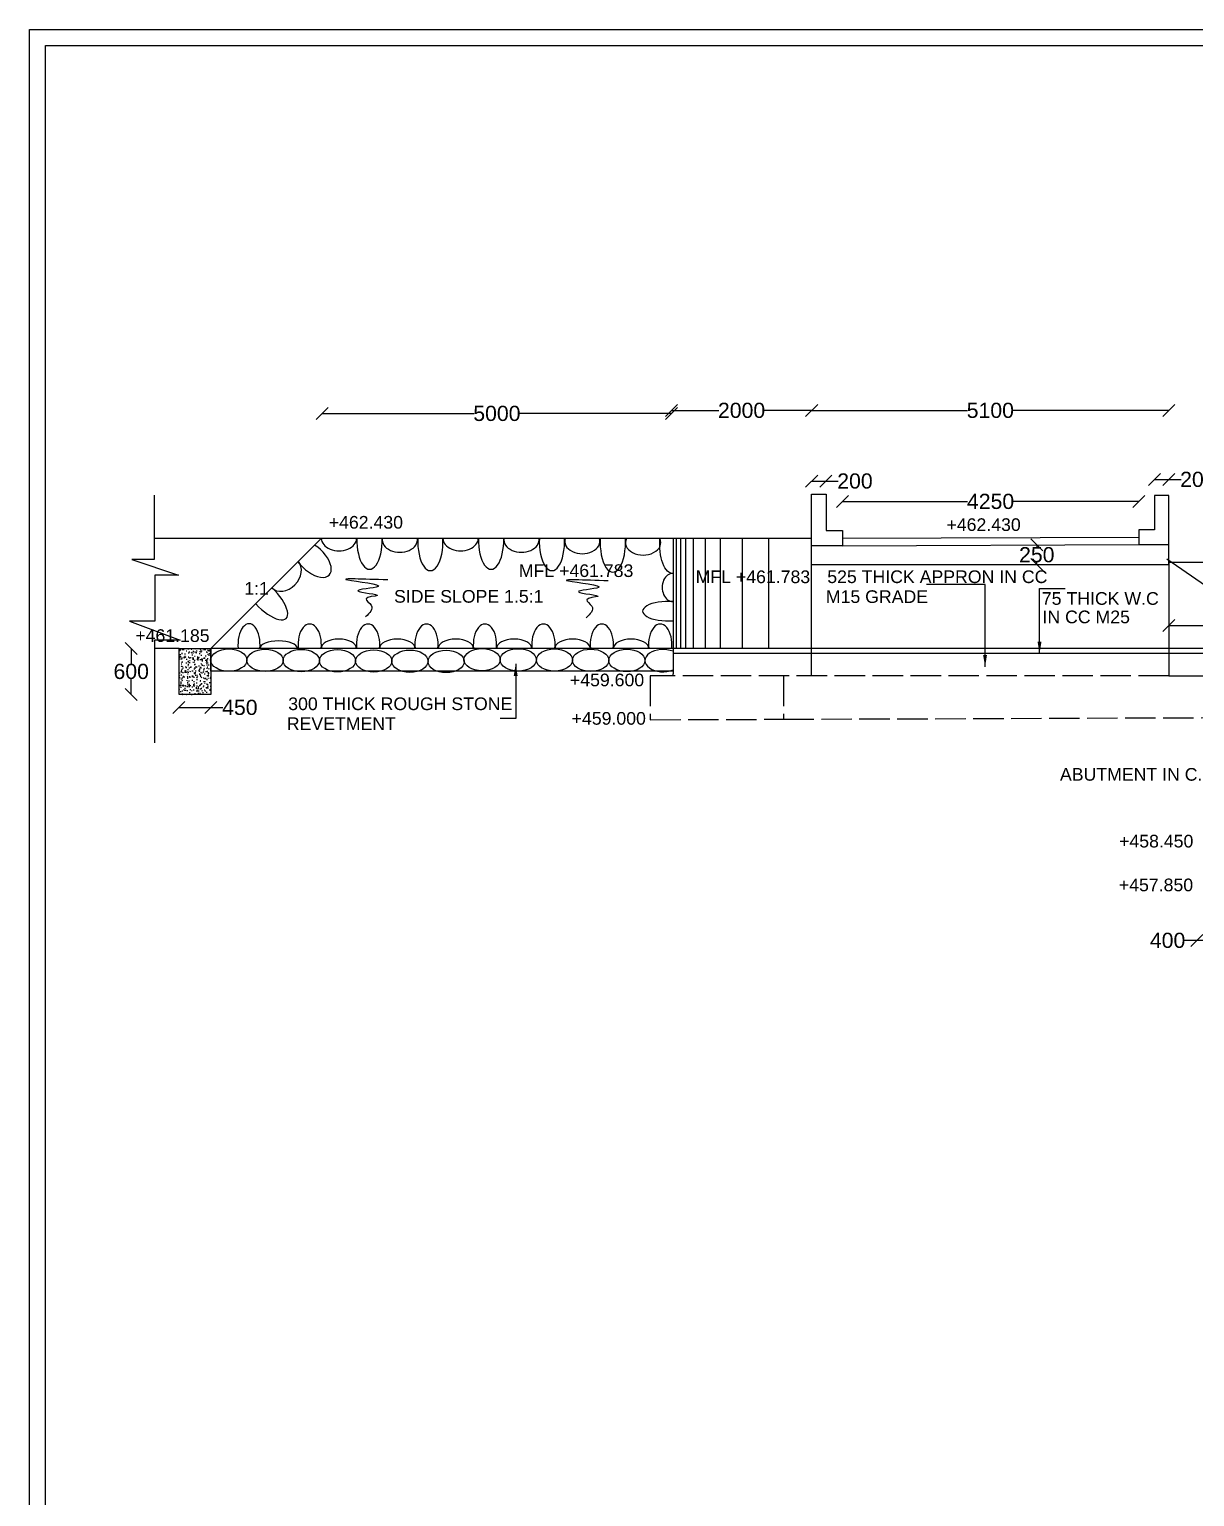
# Model space of a CAD drawing. Header units: millimetres. Extents: x 5124 to 6568637, y 2311 to 91879094.
# Drawn here: x 3419340 to 3428544, y 45949645 to 45961234 of the extents above; entities that cross this region are included whole.
import ezdxf

# ---------------------------------------------------------------- set-up
doc = ezdxf.new("R2010")
doc.units = ezdxf.units.MM
doc.header["$MEASUREMENT"] = 0
doc.linetypes.add('ACAD_ISO02W100', pattern=[15, 12, -3])
for name, color, linetype in [('DIMENSION', 7, 'Continuous'), ('DRAWING', 7, 'Continuous'), ('TEXT', 7, 'Continuous')]:
    doc.layers.add(name, color=color, linetype=linetype)
doc.styles.get("Standard").update_dxf_attribs({"font": 'arial.ttf', "height": 120})
doc.dimstyles.get("Standard").update_dxf_attribs({"dimtxt": 200, "dimasz": 110, "dimexe": 0.18, "dimexo": 0.0625, "dimgap": 0.09, "dimtad": 0, "dimtih": 1, "dimtoh": 1, "dimdec": 0, "dimzin": 0, "dimdsep": 46, "dimtxsty": 'Standard', "dimblk": 'OBLIQUE', "dimcen": 0.09, "dimse1": 1, "dimse2": 1, "dimadec": 0, "dimazin": 0, "dimtfac": 1, "dimtdec": 0, "dimtofl": 0, "dimtmove": 0, "dimatfit": 3, "dimfxl": 1, "dimtolj": 1, "dimtzin": 0, "dimarcsym": 0})

# ---------------------------------------------------------------- blocks, each defined once
blk = doc.blocks.new('_Oblique')
at = {"color": 0, "linetype": 'ByBlock', "lineweight": -2}
blk.add_line((-0.5, -0.5), (0.5, 0.5), dxfattribs=at)
blk = doc.blocks.new('*D50')
at = {"layer": 'Defpoints', "color": 0}
for p in [(3421654, 45958222), (3424412, 45958212), (3424412, 45958200)]:
    blk.add_point(p, dxfattribs=at)
at = {"layer": 'DIMENSION', "color": 0, "lineweight": -2}
for p, q in [((3421654, 45958200), (3422854, 45958200)), ((3424412, 45958200), (3423212, 45958200))]:
    blk.add_line(p, q, dxfattribs=at)
at = {"layer": 'DIMENSION', "color": 0, "lineweight": -2, "xscale": 95, "yscale": 95, "zscale": 95, "rotation": 180}
blk.add_blockref('_Oblique', (3421654, 45958200), dxfattribs=at)
at = {"layer": 'DIMENSION', "color": 0, "lineweight": -2, "xscale": 95, "yscale": 95, "zscale": 95}
blk.add_blockref('_Oblique', (3424412, 45958200), dxfattribs=at)
at = {"layer": 'DIMENSION', "color": 0, "insert": (3423033, 45958200), "char_height": 120, "attachment_point": 5}
blk.add_mtext('\\A1;5000', dxfattribs=at)
blk = doc.blocks.new('*D51')
at = {"layer": 'Defpoints', "color": 0}
for p in [(3424412, 45958199.5), (3425519, 45958224), (3425519, 45957563.5)]:
    blk.add_point(p, dxfattribs=at)
at = {"layer": 'DIMENSION', "color": 0, "lineweight": -2}
for p, q in [((3424412, 45958224), (3424785.41, 45958224)), ((3425519, 45958224), (3425145.59, 45958224))]:
    blk.add_line(p, q, dxfattribs=at)
at = {"layer": 'DIMENSION', "color": 0, "lineweight": -2, "xscale": 95, "yscale": 95, "zscale": 95, "rotation": 180}
blk.add_blockref('_Oblique', (3424412, 45958224), dxfattribs=at)
at = {"layer": 'DIMENSION', "color": 0, "lineweight": -2, "xscale": 95, "yscale": 95, "zscale": 95}
blk.add_blockref('_Oblique', (3425519, 45958224), dxfattribs=at)
at = {"layer": 'DIMENSION', "color": 0, "insert": (3424965.5, 45958224), "char_height": 120, "attachment_point": 5}
blk.add_mtext('\\A1;2000', dxfattribs=at)
blk = doc.blocks.new('*D52')
at = {"layer": 'Defpoints', "color": 0}
for p in [(3425632, 45957666), (3425519, 45957564), (3425632, 45957564)]:
    blk.add_point(p, dxfattribs=at)
at = {"layer": 'DIMENSION', "color": 0, "lineweight": -2}
for p, q in [((3425519, 45957666), (3425632, 45957666)), ((3425632, 45957666), (3425728, 45957666))]:
    blk.add_line(p, q, dxfattribs=at)
at = {"layer": 'DIMENSION', "color": 0, "lineweight": -2, "xscale": 95, "yscale": 95, "zscale": 95, "rotation": 180}
blk.add_blockref('_Oblique', (3425519, 45957666), dxfattribs=at)
at = {"layer": 'DIMENSION', "color": 0, "lineweight": -2, "xscale": 95, "yscale": 95, "zscale": 95}
blk.add_blockref('_Oblique', (3425632, 45957666), dxfattribs=at)
at = {"layer": 'DIMENSION', "color": 0, "insert": (3425861, 45957666), "char_height": 120, "attachment_point": 5}
blk.add_mtext('\\A1;200', dxfattribs=at)
blk = doc.blocks.new('*D53')
at = {"layer": 'Defpoints', "color": 0}
for p in [(3425519, 45958224), (3428340, 45958224), (3428340, 45957552)]:
    blk.add_point(p, dxfattribs=at)
at = {"layer": 'DIMENSION', "color": 0, "lineweight": -2}
for p, q in [((3425519, 45958224), (3426751, 45958224)), ((3428340, 45958224), (3427109, 45958224))]:
    blk.add_line(p, q, dxfattribs=at)
at = {"layer": 'DIMENSION', "color": 0, "lineweight": -2, "xscale": 95, "yscale": 95, "zscale": 95, "rotation": 180}
blk.add_blockref('_Oblique', (3425519, 45958224), dxfattribs=at)
at = {"layer": 'DIMENSION', "color": 0, "lineweight": -2, "xscale": 95, "yscale": 95, "zscale": 95}
blk.add_blockref('_Oblique', (3428340, 45958224), dxfattribs=at)
at = {"layer": 'DIMENSION', "color": 0, "insert": (3426930, 45958224), "char_height": 120, "attachment_point": 5}
blk.add_mtext('\\A1;5100', dxfattribs=at)
blk = doc.blocks.new('*D54')
at = {"layer": 'Defpoints', "color": 0}
for p in [(3428104, 45957505), (3425762, 45957276), (3428104, 45957280)]:
    blk.add_point(p, dxfattribs=at)
at = {"layer": 'DIMENSION', "color": 0, "lineweight": -2}
for p, q in [((3425762, 45957505), (3426751, 45957505)), ((3428104, 45957505), (3427114, 45957505))]:
    blk.add_line(p, q, dxfattribs=at)
at = {"layer": 'DIMENSION', "color": 0, "lineweight": -2, "xscale": 95, "yscale": 95, "zscale": 95, "rotation": 180}
blk.add_blockref('_Oblique', (3425762, 45957505), dxfattribs=at)
at = {"layer": 'DIMENSION', "color": 0, "lineweight": -2, "xscale": 95, "yscale": 95, "zscale": 95}
blk.add_blockref('_Oblique', (3428104, 45957505), dxfattribs=at)
at = {"layer": 'DIMENSION', "color": 0, "insert": (3426932, 45957505), "char_height": 120, "attachment_point": 5}
blk.add_mtext('\\A1;4250', dxfattribs=at)
blk = doc.blocks.new('*D55')
at = {"layer": 'Defpoints', "color": 0}
for p in [(3428340, 45957679), (3428227, 45957552), (3428340, 45957552)]:
    blk.add_point(p, dxfattribs=at)
at = {"layer": 'DIMENSION', "color": 0, "lineweight": -2}
for p, q in [((3428227, 45957679), (3428340, 45957679)), ((3428340, 45957679), (3428436, 45957679))]:
    blk.add_line(p, q, dxfattribs=at)
at = {"layer": 'DIMENSION', "color": 0, "lineweight": -2, "xscale": 95, "yscale": 95, "zscale": 95, "rotation": 180}
blk.add_blockref('_Oblique', (3428227, 45957679), dxfattribs=at)
at = {"layer": 'DIMENSION', "color": 0, "lineweight": -2, "xscale": 95, "yscale": 95, "zscale": 95}
blk.add_blockref('_Oblique', (3428340, 45957679), dxfattribs=at)
at = {"layer": 'DIMENSION', "color": 0, "insert": (3428569, 45957679), "char_height": 120, "attachment_point": 5}
blk.add_mtext('\\A1;200', dxfattribs=at)
blk = doc.blocks.new('*D56')
at = {"layer": 'Defpoints', "color": 0}
for p in [(3427297, 45957162), (3427297, 45957162), (3427298, 45957006)]:
    blk.add_point(p, dxfattribs=at)
at = {"layer": 'DIMENSION', "color": 0, "lineweight": -2}
for p, q in [((3427297, 45957162), (3427297, 45957145)), ((3427297, 45957006), (3427297, 45957023))]:
    blk.add_line(p, q, dxfattribs=at)
at = {"layer": 'DIMENSION', "color": 0, "lineweight": -2, "xscale": 95, "yscale": 95, "zscale": 95}
for p, rotation in [((3427297, 45957162), 90), ((3427297, 45957006), 270)]:
    blk.add_blockref('_Oblique', p, dxfattribs=dict(at, rotation=rotation))
at = {"layer": 'DIMENSION', "color": 0, "insert": (3427297, 45957084), "char_height": 120, "attachment_point": 5}
blk.add_mtext('\\A1;250', dxfattribs=at)
blk = doc.blocks.new('*D57')
at = {"layer": 'Defpoints', "color": 0}
for p in [(3428340, 45956526), (3428340, 45956304), (3429560, 45956304)]:
    blk.add_point(p, dxfattribs=at)
at = {"layer": 'DIMENSION', "color": 0, "lineweight": -2}
for p, q in [((3428340, 45956526), (3428770, 45956526)), ((3429560, 45956526), (3429131, 45956526))]:
    blk.add_line(p, q, dxfattribs=at)
at = {"layer": 'DIMENSION', "color": 0, "lineweight": -2, "xscale": 95, "yscale": 95, "zscale": 95, "rotation": 180}
blk.add_blockref('_Oblique', (3428340, 45956526), dxfattribs=at)
at = {"layer": 'DIMENSION', "color": 0, "lineweight": -2, "xscale": 95, "yscale": 95, "zscale": 95}
blk.add_blockref('_Oblique', (3429560, 45956526), dxfattribs=at)
at = {"layer": 'DIMENSION', "color": 0, "insert": (3428950, 45956526), "char_height": 120, "attachment_point": 5}
blk.add_mtext('\\A1;2199', dxfattribs=at)
blk = doc.blocks.new('*D58')
at = {"layer": 'Defpoints', "color": 0}
for p in [(3428560, 45954812), (3428788, 45954812), (3428560, 45954038)]:
    blk.add_point(p, dxfattribs=at)
at = {"layer": 'DIMENSION', "color": 0, "lineweight": -2}
for p, q in [((3428560, 45954038), (3428464, 45954038)), ((3428788, 45954038), (3428560, 45954038))]:
    blk.add_line(p, q, dxfattribs=at)
at = {"layer": 'DIMENSION', "color": 0, "lineweight": -2, "xscale": 95, "yscale": 95, "zscale": 95, "rotation": 180}
blk.add_blockref('_Oblique', (3428560, 45954038), dxfattribs=at)
at = {"layer": 'DIMENSION', "color": 0, "lineweight": -2, "xscale": 95, "yscale": 95, "zscale": 95}
blk.add_blockref('_Oblique', (3428788, 45954038), dxfattribs=at)
at = {"layer": 'DIMENSION', "color": 0, "insert": (3428330, 45954038), "char_height": 120, "attachment_point": 5}
blk.add_mtext('\\A1;400', dxfattribs=at)
blk = doc.blocks.new('*D68')
at = {"layer": 'Defpoints', "color": 0}
for p in [(3420332, 45956344), (3420145, 45955980), (3420522, 45955980)]:
    blk.add_point(p, dxfattribs=at)
at = {"layer": 'DIMENSION', "color": 0, "lineweight": -2}
for p, q in [((3420145, 45956344), (3420145, 45956223)), ((3420145, 45955980), (3420145, 45956101))]:
    blk.add_line(p, q, dxfattribs=at)
at = {"layer": 'DIMENSION', "color": 0, "lineweight": -2, "xscale": 95, "yscale": 95, "zscale": 95}
for p, rotation in [((3420145, 45956344), 90), ((3420145, 45955980), 270)]:
    blk.add_blockref('_Oblique', p, dxfattribs=dict(at, rotation=rotation))
at = {"layer": 'DIMENSION', "color": 0, "insert": (3420145, 45956162), "char_height": 120, "attachment_point": 5}
blk.add_mtext('\\A1;600', dxfattribs=at)
blk = doc.blocks.new('*D69')
at = {"layer": 'Defpoints', "color": 0}
for p in [(3420522, 45955980), (3420773, 45955980), (3420773, 45955878)]:
    blk.add_point(p, dxfattribs=at)
at = {"layer": 'DIMENSION', "color": 0, "lineweight": -2}
for p, q in [((3420522, 45955878), (3420773, 45955878)), ((3420773, 45955878), (3420868, 45955878))]:
    blk.add_line(p, q, dxfattribs=at)
at = {"layer": 'DIMENSION', "color": 0, "lineweight": -2, "xscale": 95, "yscale": 95, "zscale": 95, "rotation": 180}
blk.add_blockref('_Oblique', (3420522, 45955878), dxfattribs=at)
at = {"layer": 'DIMENSION', "color": 0, "lineweight": -2, "xscale": 95, "yscale": 95, "zscale": 95}
blk.add_blockref('_Oblique', (3420773, 45955878), dxfattribs=at)
at = {"layer": 'DIMENSION', "color": 0, "insert": (3421003, 45955878), "char_height": 120, "attachment_point": 5}
blk.add_mtext('\\A1;450', dxfattribs=at)

msp = doc.modelspace()

# ---------------------------------------------------------------- hatches: boundary and pattern name
at = {"layer": 'DRAWING'}
h = msp.add_hatch(dxfattribs=at)
h.set_pattern_fill('AR-CONC,_O', color=256, scale=10)
h.set_pattern_definition([(50, (0, 0), (71.72601826, -6.2752135), [7.5, -82.5]), (355, (0, 0), (-13.87513336, 75.21921337), [6, -66]), (100.4514, (5.98, -0.52), (57.85093817, 68.94395421), [6.374019, -70.1142112]), (46.1842, (0, 20), (106.72410486, -16.55190143), [11.25, -123.75]), (96.6356, (8.89, 18.62), (93.46627055, 97.4117871), [9.5610288, -105.1713]), (351.1842, (0, 20), (93.46619451, 97.4118601), [9, -99]), (21, (10, 15), (59.69070521, -40.26188907), [7.5, -82.5]), (326, (10, 15), (24.33153319, 72.5150045), [6, -66]), (71.4514, (14.974, 11.645), (84.02226286, 32.25304967), [6.374019, -70.1142112]), (37.5, (0, 0), (1.215985532, 33.289385383), [0, -65.2, 0, -67, 0, -66.25]), (7.5, (0, 0), (26.306953744, 39.441171188), [0, -38.2, 0, -63.7, 0, -25.25]), (327.5, (-22.3, 0), (53.382243617, -2.255487173), [0, -25, 0, -78, 0, -103.5]), (317.5, (-32.3, 0), (58.318616934, 10.010498233), [0, -32.5, 0, -51.8, 0, -73.5])])
h.paths.add_polyline_path([(3420773, 45956344), (3420522.5, 45956344), (3420522.5, 45955980), (3420773, 45955980)])

# ---------------------------------------------------------------- linework, layer by layer
for points in [[(3419340.5, 45961234), (3464821.5, 45961234), (3464821.5, 45928907.5), (3419340.5, 45928907.5)], [(3419468.6, 45961105.9), (3464693.4, 45961105.9), (3464693.4, 45929035.6), (3419468.6, 45929035.6)], [(3420773, 45955980), (3420522.5, 45955980), (3420522.5, 45956344), (3420773, 45956344)]]:
    msp.add_lwpolyline(points, close=True, dxfattribs=at)
for points in [[(3420325, 45957554.5), (3420325, 45957047), (3420149, 45957047), (3420518.5, 45956922.5), (3420331, 45956922.5), (3420331, 45956560), (3420130.5, 45956560), (3420532.5, 45956408.5), (3420329.5, 45956408.5), (3420329.5, 45955599.5)], [(3425519, 45957213.5), (3425519, 45957563.5), (3425632.5, 45957563.5), (3425632.5, 45957276), (3425761.5, 45957276), (3425761.5, 45957155), (3425519, 45957155)], [(3428340.5, 45957006), (3428340.5, 45957552), (3428227, 45957552), (3428227, 45957280), (3428103.5, 45957280), (3428103.5, 45957165.5)], [(3424424, 45957213.5), (3420332, 45957213.5)], [(3421646.5, 45957213.5), (3420773, 45956344)], [(3425519, 45956128), (3425519, 45957213.5), (3424424, 45957213.5), (3424424, 45956343)], [(3424452.5, 45956343), (3424452.5, 45957213.5)], [(3424485.5, 45956343), (3424485.5, 45957213.5)], [(3424525, 45956343), (3424525, 45957213.5)], [(3424584.5, 45956343), (3424584.5, 45957213.5)], [(3424680.5, 45956343), (3424680.5, 45957213.5)], [(3424798, 45956343), (3424798, 45957213.5)], [(3424971.5, 45956343), (3424971.5, 45957213.5)], [(3425180, 45956343), (3425180, 45957213.5)], [(3425761.5, 45957215.5), (3428103.5, 45957222.8)], [(3425761.5, 45957155), (3428103.5, 45957165.5), (3428340.5, 45957165.5)], [(3425519, 45957006), (3428340.5, 45957006)], [(3430207.6, 45955750.5), (3428323.5, 45957050)], [(3429698, 45957023), (3428340.5, 45957023), (3428340.5, 45956128), (3429560.5, 45956128)], [(3420522.5, 45956344), (3420332, 45956344)], [(3424424, 45956343), (3420773, 45956343)], [(3424424, 45956164), (3420773, 45956164), (3420773, 45956343)], [(3429778.5, 45956343), (3424424, 45956343), (3424424, 45956143.5)], [(3429560.5, 45956303.5), (3424424, 45956303.5)]]:
    msp.add_lwpolyline(points, dxfattribs=at)
at = {"layer": 'DRAWING', "linetype": 'ACAD_ISO02W100', "ltscale": 20}
for points in [[(3424424, 45956128), (3424244.5, 45956128), (3424244.5, 45955781.1), (3425295.5, 45955785)], [(3428340.5, 45956128), (3424424, 45956128), (3424424, 45956143.5)], [(3425295.5, 45956128), (3425295.5, 45955785), (3429430.9, 45955800.5)]]:
    msp.add_lwpolyline(points, dxfattribs=at)
at = {"layer": 'DRAWING'}
for centre, major_axis, ratio, start_param, end_param in [((3421574.8, 45957050.5), (134.2, -125.5), 0.5382154, 4.3318913, 8.19575), ((3421786, 45957213.5), (-139.5, 0), 0.7096774, 0, 3.1415927), ((3422027, 45957202.5), (0, -233), 0.4291845, 4.6651611, 7.9012095), ((3422266.5, 45957202.5), (-139.5, 0), 0.7096774, 6.1718443, 9.536119), ((3422507.5, 45957191.5), (0, -233), 0.4291845, 4.6178275, 7.9485431), ((3422746.6, 45957213.5), (-139.5, 0), 0.7096774, 0, 3.1415927), ((3422987.6, 45957202.5), (0, -233), 0.4291845, 4.6651611, 7.9012095), ((3423227.1, 45957202.5), (-139.5, 0), 0.7096774, 6.1718443, 9.536119), ((3423468.1, 45957191.5), (0, -233), 0.4291845, 4.6178275, 7.9485431), ((3423707.6, 45957191.5), (-139.5, 0), 0.7096774, 6.0590922, 9.6488711), ((3423948.6, 45957180.5), (0, -233), 0.4291845, 4.5702803, 7.9960904), ((3424188.1, 45957180.5), (-139.5, 0), 0.7096774, 5.9433484, 9.7646149), ((3421358.4, 45956926.7), (103.8, 103.3), 0.7708084, 3.1415927, 6.2831853), ((3424421.5, 45956825), (2.5, -111.5), 0.7445483, 3.0807416, 6.2831853), ((3421206.5, 45956745.8), (162.5, -164.2), 0.3908291, 4.6221563, 7.9466068), ((3424384.2, 45956638.5), (-200.2, 0), 0.3841726, 4.5125598, 8.0538108), ((3421075.2, 45956374.8), (1.2, 164.8), 0.5296294, 4.5224795, 8.051928), ((3421554.5, 45956374.8), (0, 162.2), 0.568567, 4.5154324, 8.0509382), ((3422016, 45956374.8), (0, 162.2), 0.568567, 4.5154324, 8.0509382), ((3422477.4, 45956374.8), (0, 162.2), 0.568567, 4.5154324, 8.0509382), ((3422938.9, 45956374.8), (0, 162.2), 0.568567, 4.5154324, 8.0509382), ((3423400.4, 45956374.8), (0, 162.2), 0.568567, 4.5154324, 8.0509382), ((3423861.8, 45956374.8), (0, 162.2), 0.568567, 4.5154324, 8.0509382), ((3424323.3, 45956374.8), (0, 162.2), 0.568567, 4.5154324, 8.0509382), ((3421785.2, 45956343), (-140.3, 0), 0.5330326, 3.1415927, 6.2831853), ((3422246.7, 45956343), (-140.3, 0), 0.5330326, 3.1415927, 6.2831853), ((3422708.2, 45956343), (-140.3, 0), 0.5330326, 3.1415927, 6.2831853), ((3423169.6, 45956343), (-140.3, 0), 0.5330326, 3.1415927, 6.2831853), ((3423631.1, 45956343), (-140.3, 0), 0.5330326, 3.1415927, 6.2831853), ((3424092.6, 45956343), (-140.3, 0), 0.5330326, 3.1415927, 6.2831853), ((3421309.1, 45956343), (-148.4, 0), 0.4103739, 3.1415927, 6.2831853), ((3424345.7, 45956247.9), (-143, 0), 0.6153846, 4.1333385, 8.4330321)]:
    msp.add_ellipse(centre, major_axis=major_axis, ratio=ratio, start_param=start_param, end_param=end_param, dxfattribs=at)
at = {"layer": 'DRAWING', "extrusion": (0, 0, -1)}
msp.add_ellipse((3424418.9, 45957169.5), major_axis=(0, -233), ratio=0.4291845, start_param=6.2326314, end_param=8.0439636, dxfattribs=at)
at = {"layer": 'DRAWING'}
for centre in [(3420916, 45956252), (3421202, 45956250.1), (3421488, 45956248.6), (3421774, 45956246.8), (3422060, 45956245), (3422346, 45956243.2), (3422632, 45956241.3), (3422915.7, 45956255.4), (3423201.7, 45956253.9), (3423487.7, 45956252.4), (3423773.7, 45956250.9), (3424059.7, 45956249.4)]:
    msp.add_ellipse(centre, major_axis=(-143, 0), ratio=0.6153846, dxfattribs=at)
for points in [[(3422171, 45956885), (3421857, 45956885), (3422094.5, 45956832.5), (3421935.5, 45956798.5), (3422088.5, 45956762), (3422000, 45956736), (3422040.5, 45956685.5), (3421996, 45956593)], [(3423913.1, 45956877.5), (3423599.1, 45956877.5), (3423836.6, 45956825), (3423677.6, 45956791), (3423830.6, 45956754.5), (3423742.1, 45956728.5), (3423782.6, 45956678), (3423738.1, 45956585.5)]]:
    msp.add_spline(points, degree=3, dxfattribs=at)

# ---------------------------------------------------------------- texts
at = {"layer": 'TEXT'}
for s, p in [('+462.430', (3421705, 45957290.5)), ('+462.430', (3426583.7, 45957272)), ('MFL +461.783', (3423206.2, 45956908.5)), ('MFL +461.783', (3424602.6, 45956860.1)), ('525 THICK APPRON IN CC', (3425642.3, 45956860.6)), ('1:1', (3421038.5, 45956768.5)), ('SIDE SLOPE 1.5:1', (3422220.6, 45956705.6)), ('M15 GRADE', (3425631.1, 45956703.3)), ('75 THICK W.C', (3427337, 45956688.7)), ('IN CC M25', (3427341.9, 45956543.3)), ('+461.185', (3420177.4, 45956395.7)), (' +459.600', (3423571, 45956045.2)), ('300 THICK ROUGH STONE', (3421385.1, 45955857.1)), (' +459.000', (3423584.5, 45955741.8)), ('REVETMENT', (3421373.9, 45955699.9)), ('ABUTMENT IN C.C. M15  ', (3427479.9, 45955299.6)), ('+458.450', (3427947, 45954772.2)), ('+457.850', (3427945.2, 45954426.5))]:
    msp.add_text(s, height=100, dxfattribs=at).set_placement(p)

# ---------------------------------------------------------------- dimensions: what is measured, and where the dimension line sits
at = {"layer": 'DIMENSION'}
for base, p1, p2, text, picture, middle in [((3424412, 45958199.5), (3421653.5, 45958221.5), (3424412, 45958212), '5000', '*D50', (3423032.8, 45958199.5)), ((3425519, 45958224), (3424412, 45958199.5), (3425519, 45957563.5), '2000', '*D51', (3424965.5, 45958224)), ((3428340.5, 45958224.5), (3425519, 45958224), (3428340.5, 45957552), '5100', '*D53', (3426929.8, 45958224.5)), ((3425632.5, 45957666), (3425519, 45957563.5), (3425632.5, 45957563.5), '200', '*D52', (3425861, 45957666)), ((3428340.5, 45957679), (3428227, 45957552), (3428340.5, 45957552), '200', '*D55', (3428569, 45957679)), ((3428103.5, 45957505), (3425761.5, 45957276), (3428103.5, 45957280), '4250', '*D54', (3426932.5, 45957505)), ((3428340.5, 45956526), (3429560.5, 45956303.5), (3428340.5, 45956303.5), '2199', '*D57', (3428950.5, 45956526)), ((3420773, 45955878.5), (3420522.5, 45955980), (3420773, 45955980), '450', '*D69', (3421002.9, 45955878.5)), ((3428559.5, 45954037.5), (3428787.5, 45954812), (3428559.5, 45954812), '400', '*D58', (3428329.6, 45954037.5))]:
    dim = msp.add_linear_dim(base=base, p1=p1, p2=p2, text=text, dimstyle='Standard', override={"dimasz": 95, "dimarcsym": 1}, dxfattribs=at)
    dim.commit()
    dim.dimension.update_dxf_attribs({"geometry": picture, "text_midpoint": middle})
for base, p1, p2, text, picture, middle in [((3427296.8, 45957161.9), (3427297.5, 45957006), (3427296.8, 45957161.9), '250', '*D56', (3427296.8, 45957083.9)), ((3420145.5, 45955980), (3420332, 45956344), (3420522.5, 45955980), '600', '*D68', (3420145.5, 45956162))]:
    dim = msp.add_linear_dim(base=base, p1=p1, p2=p2, angle=90, text=text, dimstyle='Standard', override={"dimasz": 95, "dimarcsym": 1}, dxfattribs=at)
    dim.commit()
    dim.dimension.update_dxf_attribs({"geometry": picture, "text_midpoint": middle})

# ---------------------------------------------------------------- leaders
at = {"layer": 'DRAWING'}
for points in [[(3426888.5, 45956198.5), (3426888.5, 45956848), (3426426.5, 45956848)], [(3427318.5, 45956303.5), (3427318.5, 45956818.5), (3427521, 45956818.5)], [(3423181.5, 45956222), (3423181.5, 45955791.5), (3423058, 45955791.5)]]:
    msp.add_leader(points, dimstyle='Standard', override={"dimasz": 95, "dimgap": 0.09, "dimtad": 0, "dimarcsym": 1}, dxfattribs=at)

doc.saveas('drawing.dxf')
